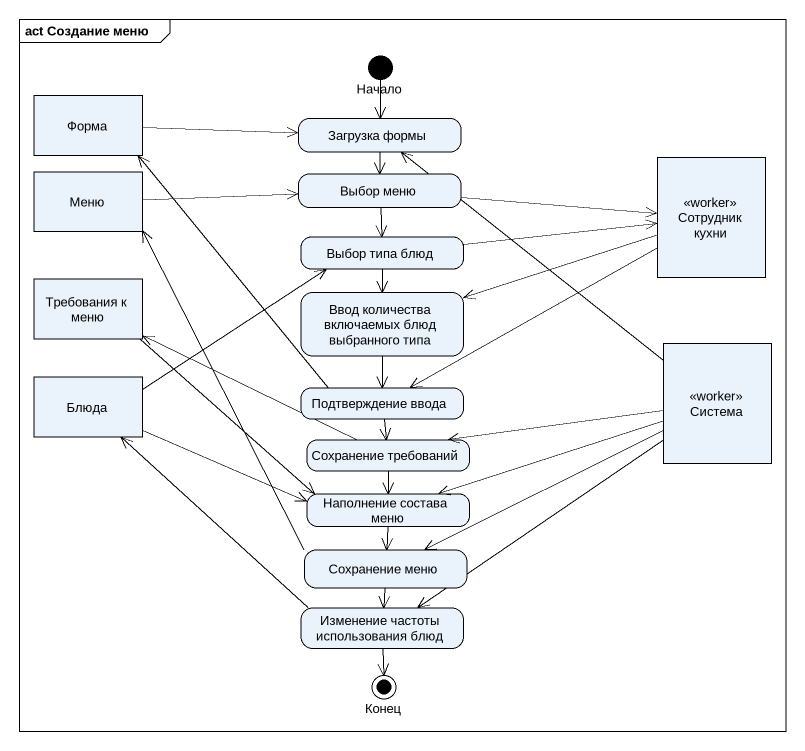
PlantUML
@startuml
mainframe act Создание меню
hide empty description
state Начало <<start>>
state Форма <<object>>
state "Загрузка формы" as Загрузка_формы
state Меню <<object>>
state "Выбор меню" as Выбор_меню
state "Сотрудник кухни" as Сотрудник_кухни <<worker>>
state "Требования к меню" as Требования_к_меню <<object>>
state "Выбор типа блюд" as Выбор_типа_блюд
state "Ввод количества включаемых блюд выбранного типа" as Ввод_количества_включаемых
state Система <<worker>>
state Блюда <<object>>
state "Подтверждение ввода" as Подтверждение_ввода
state "Сохранение требований" as Сохранение_требований
state "Наполнение состава меню" as Наполнение_состава_меню
state "Сохранение меню" as Сохранение_меню
state "Изменение частоты использования блюд" as Изменение_частоты
state Конец <<end>>
Начало --> Загрузка_формы
Форма -right-> Загрузка_формы
Загрузка_формы --> Выбор_меню
Меню -right-> Выбор_меню
Выбор_меню -right-> Сотрудник_кухни
Выбор_меню --> Выбор_типа_блюд
Сотрудник_кухни -left-> Ввод_количества_включаемых
Сотрудник_кухни -left-> Подтверждение_ввода
Требования_к_меню --> Наполнение_состава_меню
Выбор_типа_блюд -right-> Сотрудник_кухни
Выбор_типа_блюд --> Ввод_количества_включаемых
Ввод_количества_включаемых --> Подтверждение_ввода
Система -up-> Загрузка_формы
Система -left-> Сохранение_требований
Система -left-> Наполнение_состава_меню
Система -left-> Сохранение_меню
Система --> Изменение_частоты
Блюда -right-> Выбор_типа_блюд
Блюда -right-> Наполнение_состава_меню
Подтверждение_ввода -up-> Форма
Подтверждение_ввода --> Сохранение_требований
Сохранение_требований -left-> Требования_к_меню
Сохранение_требований --> Наполнение_состава_меню
Наполнение_состава_меню --> Сохранение_меню
Сохранение_меню -up-> Меню
Сохранение_меню --> Изменение_частоты
Изменение_частоты -up-> Блюда
Изменение_частоты --> Конец
@enduml
